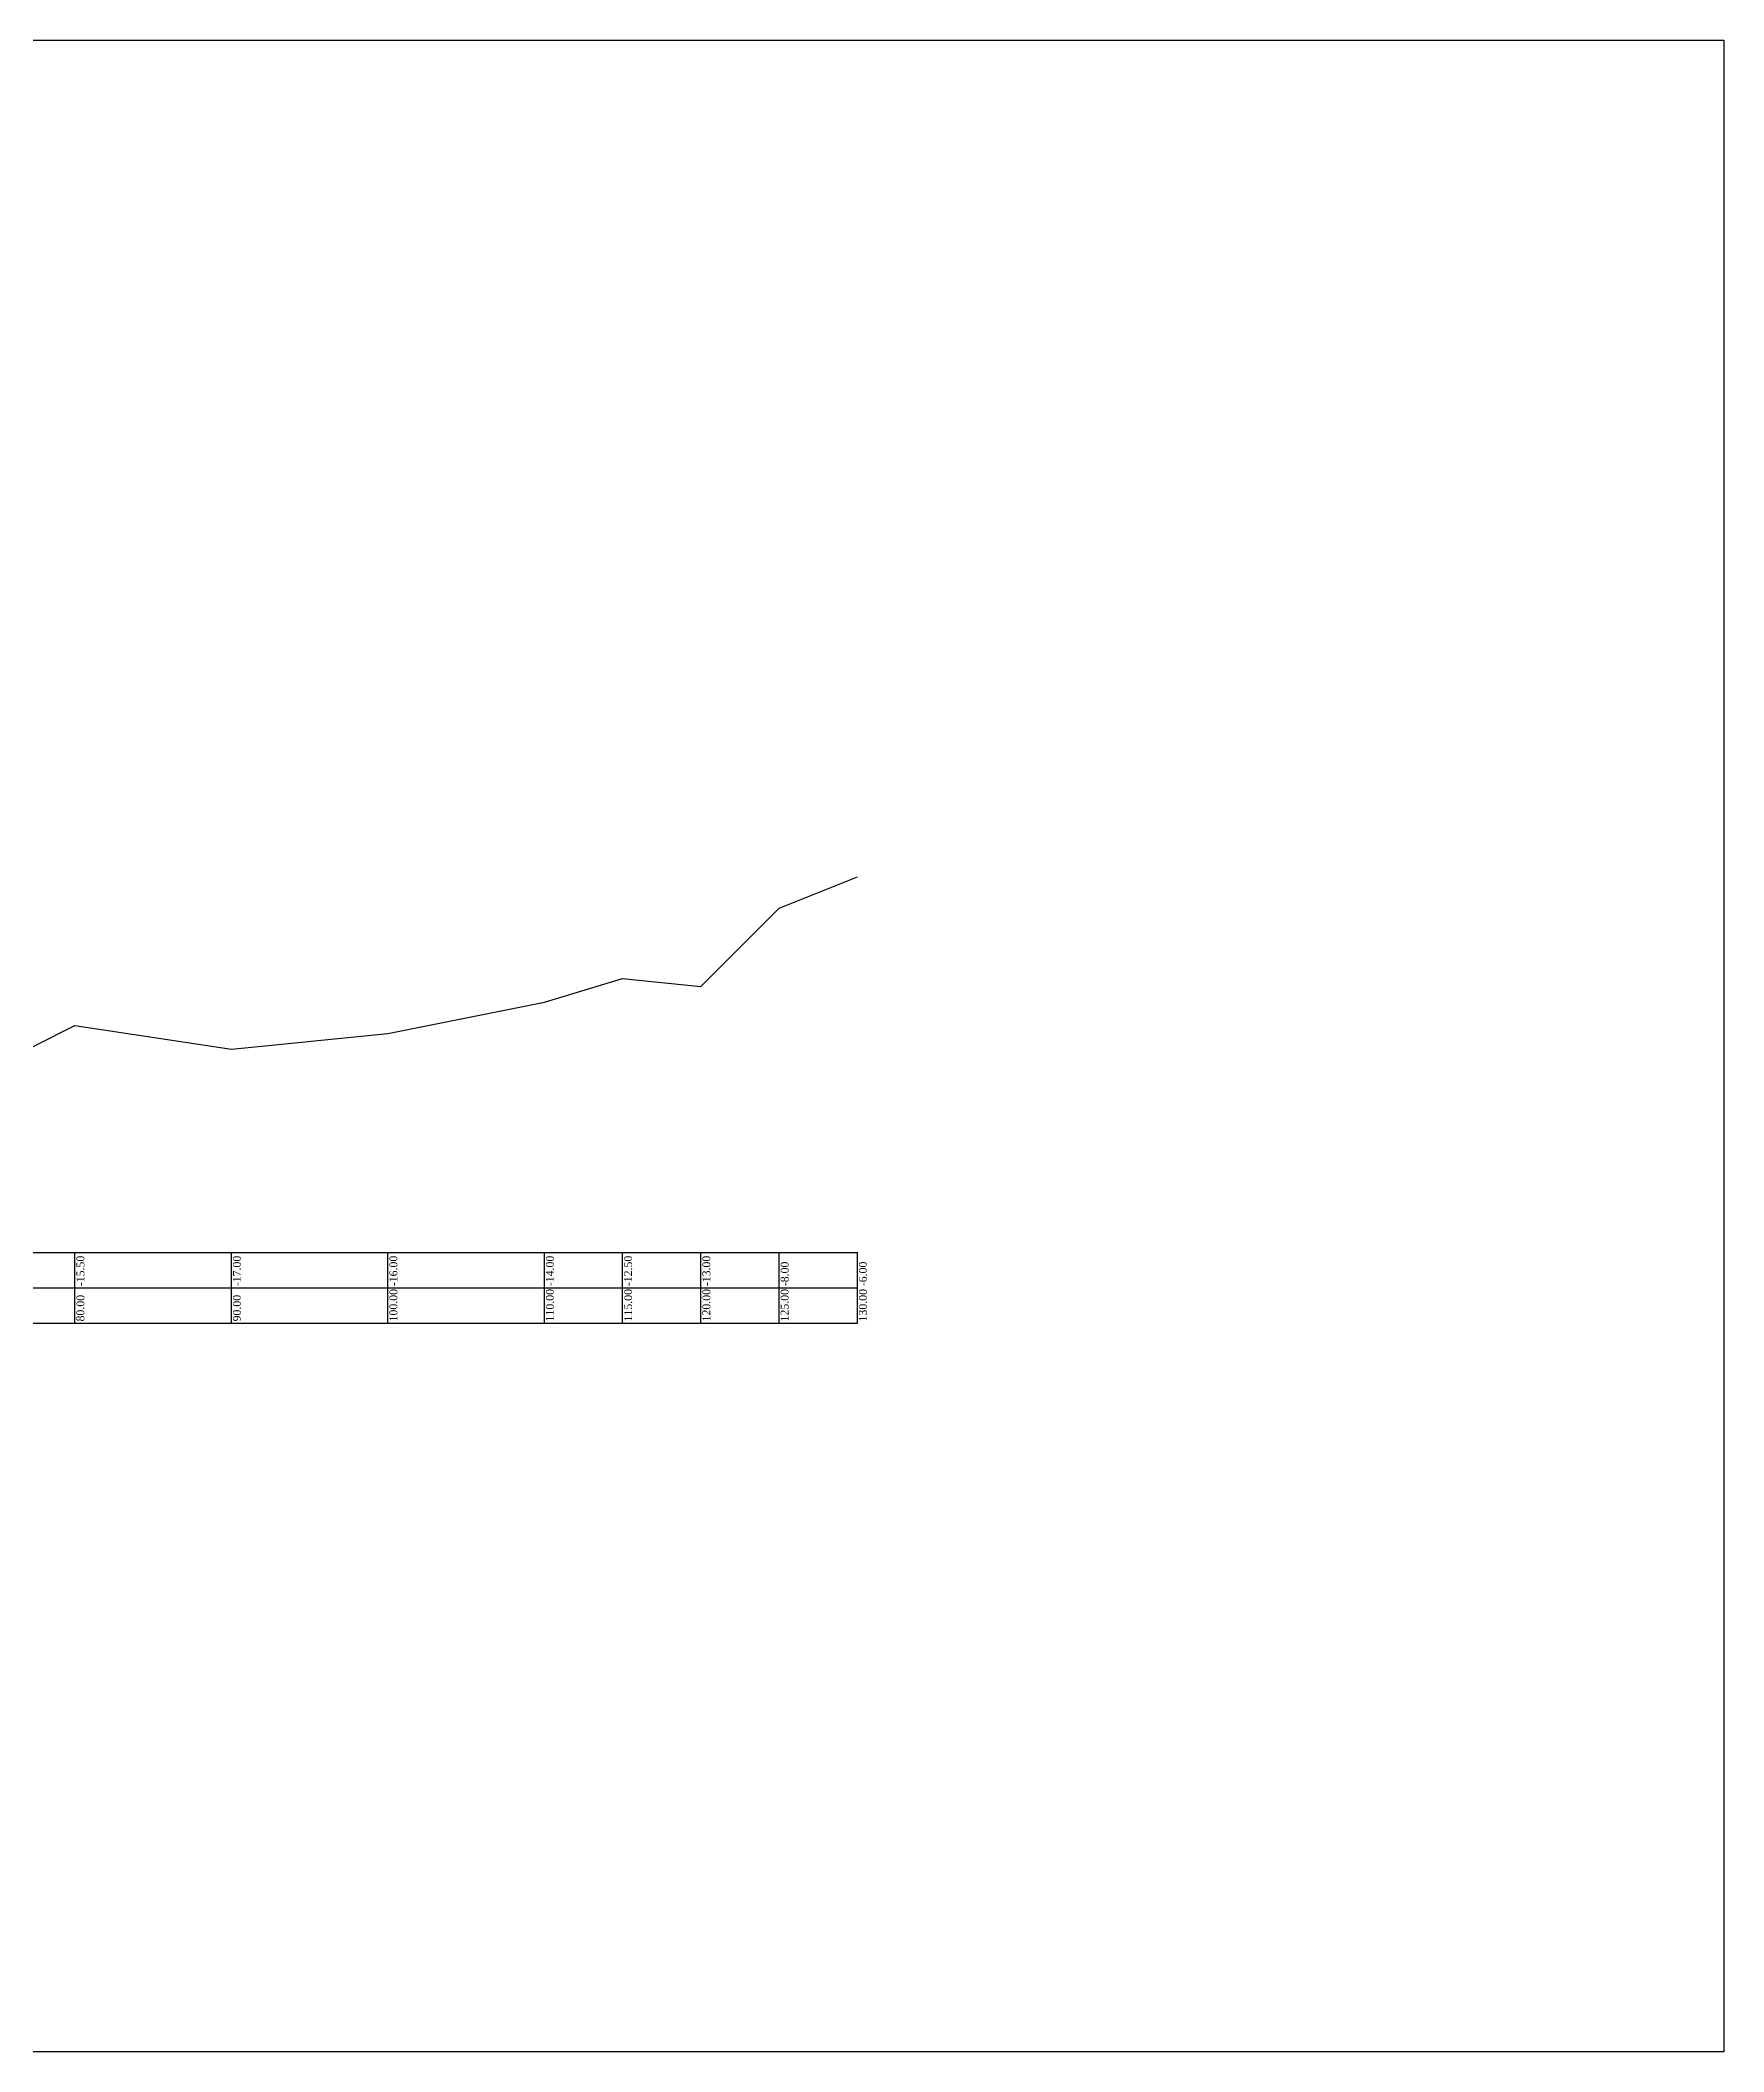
# Model space of a CAD drawing. Header units: inches. Extents: x 0 to 4913108, y -3856 to 5602.
# Drawn here: x 42324.1 to 42431.6, y 5473.8 to 5602.3 of the extents above; entities that cross this region are included whole.
import ezdxf

# ---------------------------------------------------------------- set-up
doc = ezdxf.new("R2010")
doc.units = ezdxf.units.IN
doc.header["$LTSCALE"] = 2.5
doc.header["$MEASUREMENT"] = 0
doc.styles.add('liza', font='times.ttf', dxfattribs={"height": 2})

msp = doc.modelspace()

# ---------------------------------------------------------------- linework, layer by layer
at = {"color": 6, "linetype": 'Continuous', "lineweight": -3, "ltscale": 0.5}
for p, q in [((42241.287, 5524.882), (42376.287, 5524.882)), ((42326.287, 5520.382), (42326.287, 5524.882)), ((42336.287, 5520.382), (42336.287, 5524.882)), ((42346.287, 5520.382), (42346.287, 5524.882)), ((42356.287, 5520.382), (42356.287, 5524.882)), ((42361.287, 5520.382), (42361.287, 5524.882)), ((42366.287, 5520.382), (42366.287, 5524.882)), ((42371.287, 5520.382), (42371.287, 5524.882)), ((42376.287, 5520.382), (42376.287, 5524.882)), ((42241.287, 5522.632), (42376.287, 5522.632)), ((42241.287, 5520.382), (42376.287, 5520.382))]:
    msp.add_line(p, q, dxfattribs=at)
msp.add_lwpolyline([(41996.902, 5602.324), (42431.645, 5602.324), (42431.645, 5473.832), (41996.902, 5473.832)], close=True, dxfattribs=at)
msp.add_lwpolyline([(42321.287, 5536.882), (42326.287, 5539.382), (42336.287, 5537.882), (42346.287, 5538.882), (42356.287, 5540.882), (42361.287, 5542.382), (42366.287, 5541.882), (42371.287, 5546.882), (42376.287, 5548.882)], dxfattribs=at)

# ---------------------------------------------------------------- texts
at = {"color": 6, "linetype": 'Continuous', "lineweight": -3, "ltscale": 0.5, "char_height": 0.5, "width": 2.15, "attachment_point": 1, "rotation": 90, "style": 'liza'}
for s, insert in [('-15.50', (42326.387, 5522.732)), ('-17.00', (42336.387, 5522.732)), ('-16.00', (42346.387, 5522.732)), ('-14.00', (42356.387, 5522.732)), ('-12.50', (42361.387, 5522.732)), ('-13.00', (42366.387, 5522.732)), ('-8.00', (42371.387, 5522.732)), ('-6.00', (42376.387, 5522.732)), ('80.00', (42326.387, 5520.482)), ('90.00', (42336.387, 5520.482)), ('100.00', (42346.387, 5520.482)), ('110.00', (42356.387, 5520.482)), ('115.00', (42361.387, 5520.482)), ('120.00', (42366.387, 5520.482)), ('125.00', (42371.387, 5520.482)), ('130.00', (42376.387, 5520.482))]:
    msp.add_mtext(s, dxfattribs=dict(at, insert=insert))

doc.saveas('drawing.dxf')
